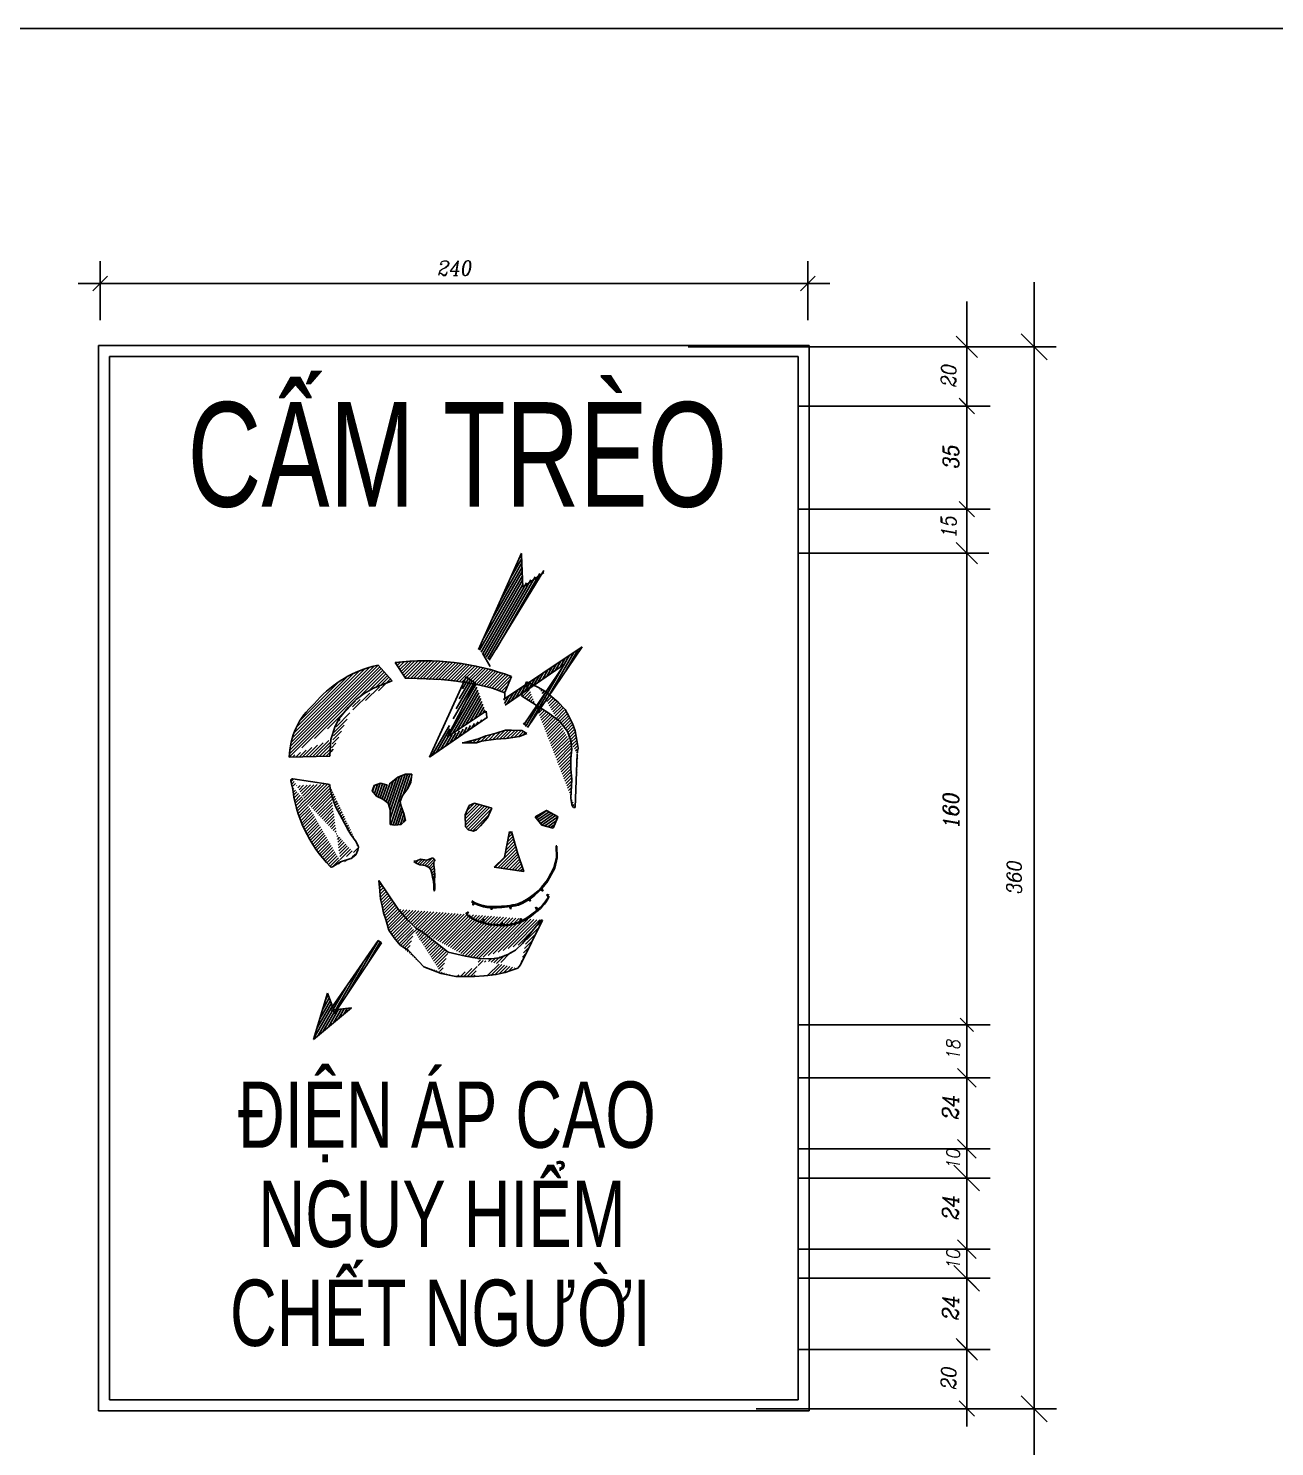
# Model space of a CAD drawing. Header units: inches. Extents: x -246336 to 136055, y -106871 to 69513.
# Drawn here: x -89428 to -82660, y -41802 to -34098 of the extents above; entities that cross this region are included whole.
import ezdxf

# ---------------------------------------------------------------- set-up
doc = ezdxf.new("R2010")
doc.units = ezdxf.units.IN
doc.header["$MEASUREMENT"] = 0
doc.layers.add('XA-TT2', color=7, linetype='Continuous')
doc.styles.add('COM2', font='complex.shx', dxfattribs={"width": 0.9, "oblique": 10, "height": 2})
doc.styles.add('TRA1', font='Vharial.ttf', dxfattribs={"height": 4})
pattern_1 = [(45, (-89970.22468516207, -46893.05293858825), (-8.838834764831843, 8.838834764831844), [])]
pattern_2 = [(59.99999999999999, (-88008.49934456195, -47185.4319078413), (-10.82531754730548, 6.250000000000001), [])]

# ---------------------------------------------------------------- blocks, each defined once
blk = doc.blocks.new('_OBLIQUE')
at = {"color": 0, "linetype": 'ByBlock'}
blk.add_line((-0.5, -0.5), (0.5, 0.5), dxfattribs=at)

msp = doc.modelspace()

# ---------------------------------------------------------------- hatches: boundary and pattern name
at = {"layer": 'XA-TT2', "linetype": 'Continuous'}
h = msp.add_hatch(dxfattribs=at)
h.set_pattern_fill('ANSI31', color=1, scale=100, angle=15, style=0)
h.set_pattern_definition(pattern_2)
h.paths.add_polyline_path([(-86743.53024148918, -37123.87942375086), (-86627.98484020703, -37043.37596330961), (-86925.09452521545, -37530.48029314243), (-86983.50913371355, -37471.28782467992), (-86749.31486491184, -36948.59282028937)])
h = msp.add_hatch(dxfattribs=at)
h.set_pattern_fill('ANSI31', color=1, scale=100, angle=15, style=0)
h.set_pattern_definition(pattern_2)
h.paths.add_polyline_path([(-86737.77236997499, -37880.39474724658), (-86717.48104752437, -37895.40678666654), (-86421.1675738392, -37458.07717072201), (-86847.76403803914, -37742.88494603924), (-86839.46886084438, -37773.84296878596), (-86517.07878015726, -37551.97806763562)])
h = msp.add_hatch(dxfattribs=at)
h.set_pattern_fill('ANSI31', color=256, scale=100, style=0)
h.set_pattern_definition(pattern_1)
edge = h.paths.add_edge_path()
edge.add_arc((-87613.61144887778, -38065.77174042503), 397.781234897178, 131.2912590325637, 178.8367322249407)
edge.add_arc((-87388.51113350276, -38177.29898074677), 637.3210500647388, 105.7686723611815, 139.9126314237832)
edge.add_line((-87453.16307308298, -37642.03937073186), (-87527.88404967723, -37557.06939785456))
edge.add_arc((-87275.8794085434, -38879.99371779856), 1346.712699669793, 100.7850943006122, 102.2536554904547)
edge.add_line((-87605.25815477275, -37710.43599914765), (-87554.5598003277, -37682.57070461934))
edge.add_line((-87503.86142752803, -37662.30503106088), (-87453.16307308298, -37642.03937073186))
edge.add_line((-87554.5598003277, -37682.57070461934), (-87503.86142752803, -37662.30503106088))
edge.add_line((-87691.44537201297, -37786.4322485333), (-87648.35176339286, -37743.36771206558))
edge.add_line((-87739.60882341926, -37847.22925597953), (-87691.44537201297, -37786.4322485333))
edge.add_line((-87762.3065999159, -37887.64419651072), (-87739.60882341926, -37847.22925597953))
edge.add_line((-87784.99754844088, -37961.34001679986), (-87762.3065999159, -37887.64419651072))
edge.add_line((-87790.67029016063, -38052.04257604235), (-87784.99754844088, -37961.34001679986))
edge.add_line((-88011.90697862272, -38057.71148020698), (-87790.67029016063, -38052.04257604235))
edge.add_line((-87648.35176339286, -37743.36771206558), (-87605.25815477275, -37710.43599914765))
h = msp.add_hatch(dxfattribs=at)
h.set_pattern_fill('ANSI31', color=256, scale=100, style=0)
h.set_pattern_definition(pattern_1)
edge = h.paths.add_edge_path()
edge.add_line((-87436.07013923029, -37542.84225844406), (-87380.82428667723, -37628.41559317609))
edge.add_line((-87316.27748304309, -37629.37333137239), (-87268.11404999142, -37631.90654718206))
edge.add_line((-87366.97585584276, -37626.84012879245), (-87316.27748304309, -37629.37333137239))
edge.add_line((-87381.01782509213, -37628.1158108972), (-87366.97585584276, -37626.84012879245))
edge.add_arc((-87275.8794085434, -38879.99371779856), 1346.712699669793, 69.51139990907606, 96.83147606128296)
edge.add_line((-86804.50167130824, -37618.47157201968), (-86841.27041539381, -37706.24377450737))
edge.add_line((-86908.15567102662, -37682.57071784878), (-86839.71288518427, -37707.90279656771))
edge.add_line((-86976.59845686896, -37664.83824687026), (-86908.15567102662, -37682.57071784878))
edge.add_line((-87045.04126106651, -37652.17220751109), (-86976.59845686896, -37664.83824687026))
edge.add_line((-87116.01896830223, -37642.03937073186), (-87045.04126106651, -37652.17220751109))
edge.add_line((-87186.99667553796, -37634.43974976201), (-87116.01896830223, -37642.03937073186))
edge.add_line((-87268.11404999142, -37631.90654718206), (-87186.99667553796, -37634.43974976201))
h = msp.add_hatch(dxfattribs=at)
h.set_pattern_fill('ANSI31', color=1, scale=100, angle=15, style=0)
h.set_pattern_definition(pattern_2)
edge = h.paths.add_edge_path()
edge.add_line((-87001.04510678095, -37654.99948252138), (-87151.59757884502, -37945.73274738227))
edge.add_line((-87050.2755434846, -37620.30286687968), (-87250.10873526224, -38056.44029607272))
edge.add_line((-87050.2755434846, -37620.30286687968), (-86998.65768462513, -37656.68208934875))
edge.add_line((-87250.10873526218, -38056.4402960728), (-86934.52951260426, -37839.26254392001))
edge.add_line((-87151.59757884522, -37945.73274738254), (-86945.33825899247, -37808.02823514304))
edge.add_line((-86945.33825899218, -37808.02823514288), (-86934.52951260461, -37839.26254391985))
h = msp.add_hatch(dxfattribs=at)
h.set_pattern_fill('ANSI31', color=256, scale=100, style=0)
h.set_pattern_definition(pattern_1)
edge = h.paths.add_edge_path()
edge.add_line((-86463.4315962295, -38330.0108802031), (-86459.21130369563, -38330.71379129868))
edge.add_line((-86466.94851585227, -38330.71379129868), (-86463.4315962295, -38330.0108802031))
edge.add_line((-86473.27896383096, -38322.98179570679), (-86466.94851585227, -38330.71379129868))
edge.add_line((-86476.09249218687, -38313.14108005789), (-86473.27896383096, -38322.98179570679))
edge.add_line((-86441.92073054757, -38007.40938839596), (-86447.23720629787, -38033.97383701004))
edge.add_line((-86449.89545335033, -37964.90626002988), (-86441.92073054757, -38007.40938839596))
edge.add_line((-86457.87015779904, -37914.43378517265), (-86449.89545335033, -37964.90626002988))
edge.add_line((-86473.81958504993, -37874.58710563695), (-86457.87015779904, -37914.43378517265))
edge.add_line((-86492.42725935386, -37834.74042610097), (-86473.81958504993, -37874.58710563695))
edge.add_line((-86513.69316235563, -37797.55018216564), (-86492.42725935386, -37834.74042610097))
edge.add_line((-86550.90851096291, -37757.70350262965), (-86513.69316235563, -37797.55018216564))
edge.add_line((-86585.46561251831, -37728.48260518548), (-86550.90851096291, -37757.70350262965))
edge.add_line((-86620.02271407313, -37699.26169451157), (-86585.46561251831, -37728.48260518548))
edge.add_line((-86657.23804432579, -37678.01013032824), (-86620.02271407313, -37699.26169451157))
edge.add_line((-86723.12445734482, -37647.27735677361), (-86657.23804432579, -37678.01013032824))
edge.add_line((-86482.76714705484, -38279.77721149282), (-86476.09249218687, -38313.14108005789))
edge.add_line((-86477.09440533508, -38177.73683069134), (-86482.76714705484, -38279.77721149282))
edge.add_line((-86482.76714705484, -38121.04773612611), (-86477.09440533508, -38177.73683069134))
edge.add_line((-86482.76714705484, -38064.3586415606), (-86482.76714705484, -38121.04773612611))
edge.add_line((-86477.09440533508, -38013.33845116), (-86482.76714705484, -38064.3586415606))
edge.add_line((-86482.76714705484, -37967.98717815347), (-86477.09440533508, -38013.33845116))
edge.add_line((-86499.78535386006, -37916.96700098232), (-86482.76714705484, -37967.98717815347))
edge.add_line((-86545.16723255423, -37860.27789318736), (-86499.78535386006, -37916.96700098232))
edge.add_line((-86607.56733640825, -37814.92662018113), (-86545.16723255423, -37860.27789318736))
edge.add_line((-86669.96742190764, -37775.24425133923), (-86607.56733640825, -37814.92662018113))
edge.add_line((-86749.3857325663, -37724.22407416807), (-86669.96742190764, -37775.24425133923))
edge.add_line((-86738.04024912679, -37684.54170532647), (-86749.3857325663, -37724.22407416807))
edge.add_line((-86723.12445734482, -37647.27735677361), (-86738.04024912679, -37684.54170532647))
edge.add_line((-86447.23720629787, -38039.28673467052), (-86458.8322043998, -38330.94656478212))
h = msp.add_hatch(dxfattribs=at)
h.set_pattern_fill('ANSI31', color=256, scale=100, style=0)
h.set_pattern_definition(pattern_1)
edge = h.paths.add_edge_path()
edge.add_line((-86994.86641682946, -37979.888370295), (-87072.87951541512, -37978.52664659388))
edge.add_line((-86966.81018607778, -37969.23749442829), (-86994.86641682946, -37979.888370295))
edge.add_line((-86888.60266825737, -37959.4619993025), (-86966.81018607778, -37969.23749442829))
edge.add_line((-86832.7818259687, -37954.86604951532), (-86888.60266825737, -37959.4619993025))
edge.add_line((-86760.14666338771, -37944.9933017983), (-86832.7818259687, -37954.86604951532))
edge.add_line((-86720.84850359446, -37928.96833508776), (-86760.14666338771, -37944.9933017983))
edge.add_line((-86748.41873259953, -37911.77618954104), (-86720.84850359446, -37928.96833508776))
edge.add_line((-86804.14239279839, -37910.80352943426), (-86748.41873259953, -37911.77618954104))
edge.add_line((-86837.57657790586, -37910.2199335621), (-86804.14239279839, -37910.80352943426))
edge.add_line((-86888.01946583815, -37926.05035508785), (-86837.57657790586, -37910.2199335621))
edge.add_line((-86944.03472736158, -37941.78352370195), (-86888.01946583815, -37926.05035508785))
edge.add_line((-86983.33286857262, -37957.80847750523), (-86944.03472736158, -37941.78352370195))
edge.add_line((-87067.3071604062, -37978.62391241221), (-86983.33286857262, -37957.80847750523))
h = msp.add_hatch(dxfattribs=at)
h.set_pattern_fill('ANSI31', color=256, scale=100, style=0)
h.set_pattern_definition(pattern_1)
edge = h.paths.add_edge_path()
edge.add_arc((-87781.67271460028, -38645.5072347637), 9.5625, 225.9656561773512, 303.6722236306262)
edge.add_arc((-87645.44091834541, -38544.52452628297), 9.5625, 351.2480349764812, 383.976830234676)
edge.add_arc((-87800.67525873863, -38212.12020722893), 9.5625, 5.859935109861018, 81.75836137008582)
edge.add_arc((-87994.08499155339, -38184.10594830674), 9.5625, 81.75836137008582, 191.4641055764272)
edge.add_arc((-87613.61144887778, -38106.94592336693), 397.781234897178, 191.4641055764272, 196.2072720906804)
edge.add_line((-87649.00442209124, -38587.9804561506), (-87675.8882594874, -38607.3834721052))
edge.add_line((-87638.54960357508, -38562.6072997583), (-87649.00442209124, -38587.9804561506))
edge.add_line((-87635.98976129695, -38545.97953030263), (-87638.54960357508, -38562.6072997583))
edge.add_line((-87647.51087658893, -38516.3385856871), (-87636.70356778399, -38540.63864010159))
edge.add_line((-87677.38180498971, -38477.53256700706), (-87647.51087658893, -38516.3385856871))
edge.add_line((-87696.79791487433, -38444.6967152236), (-87677.38180498971, -38477.53256700706))
edge.add_line((-87759.80592851265, -38324.12896746426), (-87688.53125883121, -38458.676997278))
edge.add_line((-87777.72849289497, -38273.38264145021), (-87759.80592851265, -38324.12896746426))
edge.add_line((-87789.67685691343, -38225.62138565502), (-87777.72849289497, -38273.38264145021))
edge.add_line((-87791.16272803076, -38211.14390512934), (-87789.67685691343, -38225.62138565502))
edge.add_line((-87733.04725225229, -38624.60243909043), (-87776.37087215524, -38653.46536726726))
edge.add_line((-87676.31989011803, -38607.59570013738), (-87733.04725225229, -38624.60243909043))
edge.add_line((-87992.71422441729, -38174.64220677858), (-87799.30449160252, -38202.65646570106))
edge.add_arc((-87255.05600140401, -38133.4183619332), 744.1056112143001, 186.1204799499734, 224.2213894097598)
h = msp.add_hatch(dxfattribs=at)
h.set_pattern_fill('ANSI31', color=256, scale=100, angle=26.54958949766275, style=0)
h.set_pattern_definition([(71.54958949766274, (-89970.22468516207, -46893.05293858825), (-11.85747408955976, 3.956047044136215), [])])
edge = h.paths.add_edge_path()
edge.add_line((-87421.09927349404, -38165.29050065996), (-87466.63803494506, -38202.52434580069))
edge.add_line((-87379.70041071036, -38148.7421217346), (-87421.09927349404, -38165.29050065996))
edge.add_line((-87346.58134526253, -38148.7421217346), (-87379.70041071036, -38148.7421217346))
edge.add_line((-87350.72124393046, -38194.25014145474), (-87346.58134526253, -38148.7421217346))
edge.add_line((-87367.2807560055, -38227.34689930547), (-87350.72124393046, -38194.25014145474))
edge.add_line((-87396.25996408373, -38264.5807444462), (-87367.2807560055, -38227.34689930547))
edge.add_line((-87408.67961878859, -38297.6774725304), (-87396.25996408373, -38264.5807444462))
edge.add_line((-87404.53972012067, -38322.50002603518), (-87408.67961878859, -38297.6774725304))
edge.add_line((-87387.98020804621, -38368.00807552185), (-87404.53972012067, -38322.50002603518))
edge.add_line((-87379.70041071036, -38401.10480360605), (-87387.98020804621, -38368.00807552185))
edge.add_line((-87404.53972012067, -38421.79026982142), (-87379.70041071036, -38401.10480360605))
edge.add_line((-87437.65882686683, -38425.92735711113), (-87404.53972012067, -38421.79026982142))
edge.add_line((-87462.49813627714, -38421.79026982142), (-87437.65882686683, -38425.92735711113))
edge.add_line((-87462.49813627714, -38405.24189089576), (-87462.49813627714, -38421.79026982142))
edge.add_line((-87462.49813627714, -38376.28225010127), (-87462.49813627714, -38405.24189089576))
edge.add_line((-87462.49813627714, -38347.32260930678), (-87462.49813627714, -38376.28225010127))
edge.add_line((-87466.63803494506, -38330.77423038112), (-87462.49813627714, -38347.32260930678))
edge.add_line((-87474.91779098258, -38305.95167687634), (-87466.63803494506, -38330.77423038112))
edge.add_line((-87503.89699906082, -38285.26621066127), (-87474.91779098258, -38305.95167687634))
edge.add_line((-87537.01606450864, -38268.71783173591), (-87503.89699906082, -38285.26621066127))
edge.add_line((-87561.85537391895, -38239.75816117489), (-87537.01606450864, -38268.71783173591))
edge.add_line((-87549.4357192135, -38210.79852038011), (-87561.85537391895, -38239.75816117489))
edge.add_line((-87516.31665376568, -38198.38722874445), (-87549.4357192135, -38210.79852038011))
edge.add_line((-87483.1975470201, -38206.6614330904), (-87516.31665376568, -38198.38722874445))
h = msp.add_hatch(dxfattribs=at)
h.set_pattern_fill('ANSI31', color=256, scale=100, style=0)
h.set_pattern_definition(pattern_1)
h.paths.add_polyline_path([(-86910.37824441999, -38334.27137693309), (-87005.35210286063, -38306.7169233124), (-87034.45697683055, -38318.96334530646), (-87055.90270604385, -38371.01064291527), (-87054.37086332677, -38435.30437905493), (-87040.58432475693, -38452.14321549784), (-87009.94760806934, -38458.26643476327), (-86994.62924972555, -38452.14321549784), (-86973.18354345596, -38430.71196460578), (-86934.88763612491, -38386.31867454189)])
h = msp.add_hatch(dxfattribs=at)
h.set_pattern_fill('ANSI31', color=256, scale=100, angle=350.0000000000001, style=0)
h.set_pattern_definition([(35.00000000000004, (-89970.22468516207, -46893.05293858825), (-7.169705454388076, 10.2394005536124), [])])
edge = h.paths.add_edge_path()
edge.add_line((-86578.23244998668, -38443.39275172132), (-86552.4753530472, -38383.36428042682))
edge.add_line((-86640.27800518874, -38425.6774055353), (-86578.23244998668, -38443.39275172132))
edge.add_line((-86675.73258357908, -38381.38905040605), (-86640.27800518874, -38425.6774055353))
edge.add_line((-86613.68705705652, -38345.95837870531), (-86675.73258357908, -38381.38905040605))
edge.add_line((-86551.64150185388, -38381.38905040605), (-86613.68705705652, -38345.95837870531))
h = msp.add_hatch(dxfattribs=at)
h.set_pattern_fill('ANSI31', color=256, scale=100, style=0)
h.set_pattern_definition(pattern_1)
edge = h.paths.add_edge_path()
edge.add_line((-86770.82189435925, -38582.7817954339), (-86804.26119078562, -38460.25377611199))
edge.add_line((-86737.38261628692, -38677.46252561052), (-86770.82189435925, -38582.7817954339))
edge.add_line((-86899.00582116708, -38655.18470752379), (-86737.38261628692, -38677.46252561052))
edge.add_line((-86843.2736910475, -38599.4901556918), (-86899.00582116708, -38655.18470752379))
edge.add_line((-86815.40761681012, -38460.25377611199), (-86843.2736910475, -38599.4901556918))
h = msp.add_hatch(dxfattribs=at)
h.set_pattern_fill('ANSI31', color=256, scale=90, style=0)
h.set_pattern_definition([(45, (-89970.22468516207, -46893.05293858825), (-7.95495128834866, 7.954951288348661), [])])
edge = h.paths.add_edge_path()
edge.add_line((-87317.76143818133, -38619.95778124931), (-87334.2888936607, -38621.79293127649))
edge.add_line((-87299.39758856286, -38610.78206418612), (-87317.76143818133, -38619.95778124931))
edge.add_line((-87264.50630640815, -38616.28749773116), (-87299.39758856286, -38610.78206418612))
edge.add_line((-87231.45141839253, -38603.44148061331), (-87264.50630640815, -38616.28749773116))
edge.add_line((-87218.59672824823, -38618.12264775863), (-87231.45141839253, -38603.44148061331))
edge.add_line((-87225.94225891837, -38625.46321479435), (-87218.59672824823, -38618.12264775863))
edge.add_line((-87225.94225891837, -38643.81466545782), (-87225.94225891837, -38625.46321479435))
edge.add_line((-87222.2694935833, -38669.5066996938), (-87225.94225891837, -38643.81466545782))
edge.add_line((-87220.43312238733, -38700.70415093802), (-87222.2694935833, -38669.5066996938))
edge.add_line((-87222.2694935833, -38724.56103514653), (-87220.43312238733, -38700.70415093802))
edge.add_line((-87220.43312238733, -38757.59365295531), (-87222.2694935833, -38724.56103514653))
edge.add_line((-87220.43312238733, -38772.27480356384), (-87220.43312238733, -38757.59365295531))
edge.add_line((-87224.1058877224, -38785.12082068168), (-87220.43312238733, -38772.27480356384))
edge.add_line((-87225.94225891837, -38772.27480356384), (-87224.1058877224, -38785.12082068168))
edge.add_line((-87225.94225891837, -38752.08820287319), (-87225.94225891837, -38772.27480356384))
edge.add_line((-87227.77865305747, -38731.90161871933), (-87225.94225891837, -38752.08820287319))
edge.add_line((-87233.2877895885, -38708.04473451083), (-87227.77865305747, -38731.90161871933))
edge.add_line((-87236.96055492357, -38689.69328384765), (-87233.2877895885, -38708.04473451083))
edge.add_line((-87242.46971439774, -38669.5066996938), (-87236.96055492357, -38689.69328384765))
edge.add_line((-87251.65163920698, -38656.66068257566), (-87242.46971439774, -38669.5066996938))
edge.add_line((-87273.68823121738, -38645.64981548529), (-87251.65163920698, -38656.66068257566))
edge.add_line((-87286.54292136169, -38643.81466545782), (-87273.68823121738, -38645.64981548529))
edge.add_line((-87303.07037684106, -38641.97953196714), (-87286.54292136169, -38643.81466545782))
edge.add_line((-87321.4342035164, -38632.80379836715), (-87303.07037684106, -38641.97953196714))
edge.add_line((-87334.2888936607, -38623.62808130396), (-87321.4342035164, -38632.80379836715))
h = msp.add_hatch(dxfattribs=at)
h.set_pattern_fill('ANSI31', color=256, scale=100, style=0)
h.set_pattern_definition(pattern_1)
edge = h.paths.add_edge_path()
edge.add_line((-87441.26628595142, -39037.76952487277), (-87408.35777259053, -39078.87740143813))
edge.add_line((-87470.06122137682, -38996.66164830769), (-87441.26628595142, -39037.76952487277))
edge.add_line((-87486.51547805726, -38939.11061053287), (-87470.06122137682, -38996.66164830769))
edge.add_line((-87498.85615680163, -38902.11351765529), (-87486.51547805726, -38939.11061053287))
edge.add_line((-87507.08327596454, -38865.11642477772), (-87498.85615680163, -38902.11351765529))
edge.add_line((-87515.31041348208, -38828.11931867071), (-87507.08327596454, -38865.11642477772))
edge.add_line((-87519.42397306353, -38782.90065841784), (-87515.31041348208, -38828.11931867071))
edge.add_line((-87524.94290966628, -38727.59504350112), (-87519.42397306353, -38782.90065841784))
edge.add_line((-87363.1085988399, -39107.65292694041), (-87280.14067872398, -39195.10661924555))
edge.add_line((-87408.35777259053, -39078.87740143813), (-87363.1085988399, -39107.65292694041))
edge.add_line((-87326.08652589697, -38984.32928401517), (-87284.95089337317, -39008.99401260022))
edge.add_line((-87371.33569964819, -38939.11061053287), (-87326.08652589697, -38984.32928401517))
edge.add_line((-87420.4070511015, -38883.21195359697), (-87371.33569964819, -38939.11061053287))
edge.add_line((-87420.4070511015, -38883.21195359697), (-87524.94290966628, -38727.59504350112))
edge.add_line((-87185.52873493143, -39232.10371212312), (-87107.37104781932, -39248.54687333258))
edge.add_line((-87280.14067872398, -39195.10661924555), (-87185.52873493143, -39232.10371212312))
edge.add_line((-87148.50668034371, -39117.00164980261), (-87053.89473655116, -39137.55558147043))
edge.add_line((-87284.95089337317, -39008.99401260022), (-87148.50668034371, -39117.00164980261))
edge.add_line((-86770.82189435925, -39203.89177759388), (-86755.69461369741, -39184.9954127387))
edge.add_line((-86808.6401419001, -39215.22958592343), (-86770.82189435925, -39203.89177759388))
edge.add_line((-86838.8947215784, -39226.56740748213), (-86808.6401419001, -39215.22958592343))
edge.add_line((-86888.05843420414, -39237.90522904112), (-86838.8947215784, -39226.56740748213))
edge.add_line((-86952.34944584692, -39245.4637723373), (-86888.05843420414, -39237.90522904112))
edge.add_line((-87004.53198486444, -39248.54687333258), (-86952.34944584692, -39245.4637723373))
edge.add_line((-86783.1149975551, -39106.21827761532), (-86744.7217503222, -39069.51906071138))
edge.add_line((-86824.8467928145, -39129.57231751998), (-86783.1149975551, -39106.21827761532))
edge.add_line((-86871.58641011192, -39146.25378215429), (-86824.8467928145, -39129.57231751998))
edge.add_line((-86913.31820537132, -39152.92635742464), (-86871.58641011192, -39146.25378215429))
edge.add_line((-86930.01092714578, -39152.92635742464), (-86913.31820537132, -39152.92635742464))
edge.add_line((-87107.37104781932, -39248.54687333258), (-87004.53198486444, -39248.54687333258))
edge.add_line((-86980.08907411451, -39151.25822022185), (-86930.01092714578, -39152.92635742464))
edge.add_line((-87053.89473655116, -39137.55558147043), (-86977.36383217358, -39150.42507768702))
edge.add_line((-86744.7217503222, -39069.51906071138), (-86719.68267683726, -39037.82429510442))
edge.add_line((-86755.69461369741, -39184.9954127387), (-86635.17868902505, -38942.05681744008))
edge.add_line((-86691.30505532696, -39002.79322863271), (-86644.17112263414, -38942.52803484158))
edge.add_line((-86644.20491474302, -38942.57124125148), (-86635.30531006778, -38942.31206286326))
h = msp.add_hatch(dxfattribs=at)
h.set_pattern_fill('ANSI31', color=1, scale=100, angle=15, style=0)
h.set_pattern_definition(pattern_2)
edge = h.paths.add_edge_path()
edge.add_line((-87509.68937519909, -39066.23663213546), (-87768.13331838377, -39451.82560270629))
edge.add_line((-87529.12208237365, -39053.67849956942), (-87795.63443638355, -39439.78724716761))
edge.add_line((-87529.12208237365, -39053.67849956942), (-87509.68937519909, -39066.23663213546))
edge.add_line((-87786.87620261073, -39427.09878968284), (-87761.93600671802, -39442.57943893032))
h = msp.add_hatch(dxfattribs=at)
h.set_pattern_fill('ANSI31', color=1, scale=100, angle=15, style=0)
h.set_pattern_definition(pattern_2)
edge = h.paths.add_edge_path()
edge.add_line((-87768.48614878982, -39429.08497020201), (-87803.07019778673, -39338.0926342539))
edge.add_line((-87803.07019778673, -39338.0926342539), (-87879.72526635363, -39591.43735243479))
edge.add_line((-87880.1500954447, -39589.85186868237), (-87674.2296493784, -39419.12278240465))
edge.add_line((-87674.2296493784, -39419.12278240465), (-87768.48614878982, -39429.08497020201))

# ---------------------------------------------------------------- linework, layer by layer
at = {"ltscale": 2}
for p, q in [((-89048.29957115953, -35820.84476918081), (-89048.29957115953, -41607.62675982789)), ((-85188.08007545606, -35820.84476918081), (-89048.29957115953, -35820.84476918081)), ((-85188.08007545606, -41607.62675982789), (-85188.08007545606, -35820.84476918081)), ((-88988.29957115953, -35880.84476918081), (-88988.29957115953, -41547.62675982789)), ((-85248.08007545606, -35880.84476918081), (-88988.29957115953, -35880.84476918081)), ((-85248.08007545606, -41547.62675982789), (-85248.08007545606, -35880.84476918081)), ((-88988.29957115953, -41547.62675982789), (-85248.08007545606, -41547.62675982789)), ((-89048.29957115953, -41607.62675982789), (-85188.08007545606, -41607.62675982789))]:
    msp.add_line(p, q, dxfattribs=at)
msp.add_lwpolyline([(-101545.3947240619, -34097.63156923203), (-74481.39614794892, -34097.63156923203), (-74481.39614794892, -53092.94114561498), (-101545.3947240619, -53092.94114561498)], close=True)
at = {"layer": 'XA-TT2', "color": 4}
for p, q in [((-89037.72102659481, -35683.40049294062), (-89037.72102659481, -35362.99820004095)), ((-85195.62584598112, -35683.40049294062), (-85195.62584598112, -35362.99820004095)), ((-89157.72102659481, -35482.99820004095), (-85075.62584598112, -35482.99820004095)), ((-83965.72542848327, -35476.48114858492), (-83965.72542848327, -41948.01178005908)), ((-84331.54898292647, -35581.01695922791), (-84331.54898292647, -39287.8006376283)), ((-84331.54898292647, -35719.53465172648), (-84331.54898292647, -36416.43361953966)), ((-85845.20939583163, -35827.80532841809), (-84205.23323865636, -35827.80532841809)), ((-84608.72238244832, -35827.80532841809), (-84205.23319345288, -35827.80532841809)), ((-84251.54898292647, -35827.80532841809), (-83845.72542848327, -35827.80532841809)), ((-85248.08007545624, -36149.35086890392), (-84205.23319345288, -36149.35086890392)), ((-84331.54898292647, -36181.84715337417), (-84331.54898292647, -36994.89594915626)), ((-85248.08007545624, -36709.76808573853), (-84211.54898292647, -36709.76808573853)), ((-84608.72238244832, -36709.76808573853), (-84205.23319345288, -36709.76808573853)), ((-85248.08007545624, -36948.63976208732), (-84211.54898292647, -36948.63976208732)), ((-84331.54898292647, -37063.8099106946), (-84331.54898292647, -37876.85870647669)), ((-84331.5490237283, -37945.77262721321), (-84331.5490237283, -38758.8214229953)), ((-84331.5490237283, -38506.18984404812), (-84331.5490237283, -41693.76728489884)), ((-85248.08007545624, -39510.54695744219), (-84205.2332342547, -39510.54695744219)), ((-85248.08007545624, -39798.72740690544), (-84205.2332342547, -39798.72740690544)), ((-85248.08007545624, -40184.58205548848), (-84205.23319345288, -40184.58205548848)), ((-85248.08007545624, -40343.39412943233), (-84205.2332342547, -40343.39412943233)), ((-85248.08007545624, -40729.24873721355), (-84205.2332342547, -40729.24873721355)), ((-85248.08007545624, -40888.0608111574), (-84205.23327505653, -40888.0608111574)), ((-85248.08007545624, -41273.91541893862), (-84205.2332342547, -41273.91541893862)), ((-85476.11096281355, -41596.68760022591), (-83844.35448007222, -41596.68760022591))]:
    msp.add_line(p, q, dxfattribs=at)
at = {"layer": 'XA-TT2', "color": 1}
for p, q in [((-86749.31486491201, -36948.59282028925), (-86983.50913371396, -37471.28782467981)), ((-86749.31486491201, -36958.70917263854), (-86743.53024148935, -37133.99577609997)), ((-86627.98484020721, -37043.37596330972), (-86925.09452521539, -37530.48029314238)), ((-86743.53024148935, -37133.99577609997), (-86627.98484020721, -37053.49231565901)), ((-86847.76403803931, -37742.88494603918), (-86421.16757383948, -37458.07717072201)), ((-86421.16757383948, -37458.07717072201), (-86717.48104752478, -37895.40678666648)), ((-86839.46886084479, -37773.84296878596), (-86517.07878015732, -37551.97806763556)), ((-86517.07878015732, -37551.97806763556), (-86737.77236997528, -37880.39474724652)), ((-87050.2755434849, -37620.30286687956), (-87250.10873526247, -38056.44029607275)), ((-87001.04510678124, -37654.99948252144), (-87151.5975788454, -37945.73274738248)), ((-87151.5975788454, -37945.73274738248), (-86945.33825899212, -37808.02823514276)), ((-87250.10873526247, -38056.44029607275), (-86934.52951260464, -37839.26254391996)), ((-86562.09421467938, -38538.38722124876), (-86560.69792612427, -38603.01066704624)), ((-86557.51910620223, -38539.9112360116), (-86556.12281764712, -38604.53468180908)), ((-86574.43833720434, -38658.00934472127), (-86621.86865268945, -38747.51694574114)), ((-86569.86322872719, -38659.53335948411), (-86606.82125851075, -38729.01816628443)), ((-86560.69792612427, -38603.01066704624), (-86574.43833720434, -38658.00934472127)), ((-86556.12281764712, -38604.53468180908), (-86569.86322872719, -38659.53335948411)), ((-87529.12208237365, -39053.67849956942), (-87795.63443638355, -39439.78724716761)), ((-87509.68937519909, -39066.23663213546), (-87768.13331838377, -39451.82560270629)), ((-87803.07019778673, -39338.0926342539), (-87879.72526635363, -39591.43735243479)), ((-87768.48614878982, -39429.08497020201), (-87803.07019778673, -39338.0926342539)), ((-87880.1500954447, -39589.85186868237), (-87674.2296493784, -39419.12278240465)), ((-87786.87620261073, -39427.09878968284), (-87761.93600671802, -39442.57943893032)), ((-87674.2296493784, -39419.12278240465), (-87768.48614878982, -39429.08497020201))]:
    msp.add_line(p, q, dxfattribs=at)
at = {"layer": 'XA-TT2'}
for p, q in [((-86962.08905692823, -37491.9386470039), (-86920.98501611181, -37564.23299420514)), ((-87453.16307308298, -37642.03937073186), (-87527.88404967723, -37557.06939785456)), ((-87436.07013923029, -37542.84225844406), (-87380.82428667723, -37628.41559317609)), ((-87554.5598003277, -37682.57070461934), (-87503.86142752803, -37662.30503106088)), ((-87503.86142752803, -37662.30503106088), (-87453.16307308298, -37642.03937073186)), ((-87381.01782509213, -37628.1158108972), (-87366.97585584276, -37626.84012879245)), ((-87366.97585584276, -37626.84012879245), (-87316.27748304309, -37629.37333137239)), ((-87316.27748304309, -37629.37333137239), (-87268.11404999142, -37631.90654718206)), ((-87268.11404999142, -37631.90654718206), (-87186.99667553796, -37634.43974976201)), ((-87186.99667553796, -37634.43974976201), (-87116.01896830223, -37642.03937073186)), ((-87116.01896830223, -37642.03937073186), (-87045.04126106651, -37652.17220751109)), ((-87050.2755434849, -37620.30286687956), (-86998.65768462565, -37656.68208934867)), ((-87045.04126106651, -37652.17220751109), (-86976.59845686896, -37664.83824687026)), ((-86976.59845686896, -37664.83824687026), (-86908.15567102662, -37682.57071784878)), ((-86804.50167130824, -37618.47157201968), (-86841.27041539381, -37706.24377450737)), ((-86723.12445734482, -37647.27735677361), (-86738.04024912679, -37684.54170532647)), ((-86723.12445734482, -37647.27735677361), (-86657.23804432579, -37678.01013032824)), ((-87691.44537201297, -37786.4322485333), (-87648.35176339286, -37743.36771206558)), ((-87648.35176339286, -37743.36771206558), (-87605.25815477275, -37710.43599914765)), ((-87605.25815477275, -37710.43599914765), (-87554.5598003277, -37682.57070461934)), ((-86908.15567102662, -37682.57071784878), (-86839.71288518427, -37707.90279656771)), ((-86840.51277325576, -37708.48368915735), (-86840.51277325576, -37740.53379269963)), ((-86738.04024912679, -37684.54170532647), (-86749.3857325663, -37724.22407416807)), ((-86749.3857325663, -37724.22407416807), (-86669.96742190764, -37775.24425133923)), ((-86657.23804432579, -37678.01013032824), (-86620.02271407313, -37699.26169451157)), ((-86620.02271407313, -37699.26169451157), (-86585.46561251831, -37728.48260518548)), ((-86585.46561251831, -37728.48260518548), (-86550.90851096291, -37757.70350262965)), ((-87739.60882341926, -37847.22925597953), (-87691.44537201297, -37786.4322485333)), ((-86941.49732296093, -37806.85151271324), (-86939.1409096474, -37839.81904764607)), ((-86669.96742190764, -37775.24425133923), (-86607.56733640825, -37814.92662018113)), ((-86607.56733640825, -37814.92662018113), (-86545.16723255423, -37860.27789318736)), ((-86550.90851096291, -37757.70350262965), (-86513.69316235563, -37797.55018216564)), ((-86513.69316235563, -37797.55018216564), (-86492.42725935386, -37834.74042610097)), ((-87784.99754844088, -37961.34001679986), (-87762.3065999159, -37887.64419651072)), ((-87762.3065999159, -37887.64419651072), (-87739.60882341926, -37847.22925597953)), ((-86739.48355630419, -37869.775896009), (-86723.76904560748, -37889.52819329023)), ((-86545.16723255423, -37860.27789318736), (-86499.78535386006, -37916.96700098232)), ((-86492.42725935386, -37834.74042610097), (-86473.81958504993, -37874.58710563695)), ((-86473.81958504993, -37874.58710563695), (-86457.87015779904, -37914.43378517265)), ((-87790.67029016063, -38052.04257604235), (-87784.99754844088, -37961.34001679986)), ((-86994.86641682946, -37979.888370295), (-87072.87951541512, -37978.52664659388)), ((-87067.3071604062, -37978.62391241221), (-86983.33286857262, -37957.80847750523)), ((-86966.81018607778, -37969.23749442829), (-86994.86641682946, -37979.888370295)), ((-86983.33286857262, -37957.80847750523), (-86944.03472736158, -37941.78352370195)), ((-86888.60266825737, -37959.4619993025), (-86966.81018607778, -37969.23749442829)), ((-86944.03472736158, -37941.78352370195), (-86888.01946583815, -37926.05035508785)), ((-86832.7818259687, -37954.86604951532), (-86888.60266825737, -37959.4619993025)), ((-86888.01946583815, -37926.05035508785), (-86837.57657790586, -37910.2199335621)), ((-86837.57657790586, -37910.2199335621), (-86804.14239279839, -37910.80352943426)), ((-86760.14666338771, -37944.9933017983), (-86832.7818259687, -37954.86604951532)), ((-86804.14239279839, -37910.80352943426), (-86748.41873259953, -37911.77618954104)), ((-86720.84850359446, -37928.96833508776), (-86760.14666338771, -37944.9933017983)), ((-86748.41873259953, -37911.77618954104), (-86720.84850359446, -37928.96833508776)), ((-86499.78535386006, -37916.96700098232), (-86482.76714705484, -37967.98717815347)), ((-86482.76714705484, -37967.98717815347), (-86477.09440533508, -38013.33845116)), ((-86457.87015779904, -37914.43378517265), (-86449.89545335033, -37964.90626002988)), ((-86449.89545335033, -37964.90626002988), (-86441.92073054757, -38007.40938839596)), ((-88011.90697862272, -38057.71148020698), (-87790.67029016063, -38052.04257604235)), ((-86477.09440533508, -38013.33845116), (-86482.76714705484, -38064.3586415606)), ((-86447.23720629787, -38039.28673467052), (-86458.8322043998, -38330.94656478212)), ((-86441.92073054757, -38007.40938839596), (-86447.23720629787, -38033.97383701004)), ((-86482.76714705484, -38064.3586415606), (-86482.76714705484, -38121.04773612611)), ((-86482.76714705484, -38121.04773612611), (-86477.09440533508, -38177.73683069134)), ((-87992.71422441729, -38174.64220677858), (-87799.30449160252, -38202.65646570106)), ((-87791.16272803076, -38211.14390512934), (-87789.67685691343, -38225.62138565502)), ((-87549.4357192135, -38210.79852038011), (-87561.85537391895, -38239.75816117489)), ((-87516.31665376568, -38198.38722874445), (-87549.4357192135, -38210.79852038011)), ((-87483.1975470201, -38206.6614330904), (-87516.31665376568, -38198.38722874445)), ((-87421.09927349404, -38165.29050065996), (-87466.63803494506, -38202.52434580069)), ((-87379.70041071036, -38148.7421217346), (-87421.09927349404, -38165.29050065996)), ((-87346.58134526253, -38148.7421217346), (-87379.70041071036, -38148.7421217346)), ((-87367.2807560055, -38227.34689930547), (-87350.72124393046, -38194.25014145474)), ((-87350.72124393046, -38194.25014145474), (-87346.58134526253, -38148.7421217346)), ((-86477.09440533508, -38177.73683069134), (-86482.76714705484, -38279.77721149282)), ((-87789.67685691343, -38225.62138565502), (-87777.72849289497, -38273.38264145021)), ((-87777.72849289497, -38273.38264145021), (-87759.80592851265, -38324.12896746426)), ((-87561.85537391895, -38239.75816117489), (-87537.01606450864, -38268.71783173591)), ((-87537.01606450864, -38268.71783173591), (-87503.89699906082, -38285.26621066127)), ((-87503.89699906082, -38285.26621066127), (-87474.91779098258, -38305.95167687634)), ((-87408.67961878859, -38297.6774725304), (-87396.25996408373, -38264.5807444462)), ((-87396.25996408373, -38264.5807444462), (-87367.2807560055, -38227.34689930547)), ((-86482.76714705484, -38279.77721149282), (-86476.09249218687, -38313.14108005789)), ((-87759.80592851265, -38324.12896746426), (-87688.53125883121, -38458.676997278)), ((-87474.91779098258, -38305.95167687634), (-87466.63803494506, -38330.77423038112)), ((-87466.63803494506, -38330.77423038112), (-87462.49813627714, -38347.32260930678)), ((-87462.49813627714, -38347.32260930678), (-87462.49813627714, -38376.28225010127)), ((-87404.53972012067, -38322.50002603518), (-87408.67961878859, -38297.6774725304)), ((-87387.98020804621, -38368.00807552185), (-87404.53972012067, -38322.50002603518)), ((-87379.70041071036, -38401.10480360605), (-87387.98020804621, -38368.00807552185)), ((-87034.45697683055, -38318.96334530646), (-87055.90270604385, -38371.01064291527)), ((-87005.35210286063, -38306.7169233124), (-87034.45697683055, -38318.96334530646)), ((-86910.37824441999, -38334.27137693309), (-87005.35210286063, -38306.7169233124)), ((-86934.88763612491, -38386.31867454189), (-86910.37824441999, -38334.27137693309)), ((-86613.68705705652, -38345.95837870531), (-86675.73258357908, -38381.38905040605)), ((-86551.64150185388, -38381.38905040605), (-86613.68705705652, -38345.95837870531)), ((-86476.09249218687, -38313.14108005789), (-86473.27896383096, -38322.98179570679)), ((-86473.27896383096, -38322.98179570679), (-86466.94851585227, -38330.71379129868)), ((-86466.94851585227, -38330.71379129868), (-86463.4315962295, -38330.0108802031)), ((-86463.4315962295, -38330.0108802031), (-86459.21130369563, -38330.71379129868)), ((-87696.79791487433, -38444.6967152236), (-87677.38180498971, -38477.53256700706)), ((-87462.49813627714, -38376.28225010127), (-87462.49813627714, -38405.24189089576)), ((-87462.49813627714, -38405.24189089576), (-87462.49813627714, -38421.79026982142)), ((-87462.49813627714, -38421.79026982142), (-87437.65882686683, -38425.92735711113)), ((-87437.65882686683, -38425.92735711113), (-87404.53972012067, -38421.79026982142)), ((-87404.53972012067, -38421.79026982142), (-87379.70041071036, -38401.10480360605)), ((-87055.90270604385, -38371.01064291527), (-87054.37086332677, -38435.30437905493)), ((-87054.37086332677, -38435.30437905493), (-87040.58432475693, -38452.14321549784)), ((-86994.62924972555, -38452.14321549784), (-86973.18354345596, -38430.71196460578)), ((-86973.18354345596, -38430.71196460578), (-86934.88763612491, -38386.31867454189)), ((-86675.73258357908, -38381.38905040605), (-86640.27800518874, -38425.6774055353)), ((-86640.27800518874, -38425.6774055353), (-86578.23244998668, -38443.39275172132)), ((-86578.23244998668, -38443.39275172132), (-86552.4753530472, -38383.36428042682)), ((-87677.38180498971, -38477.53256700706), (-87647.51087658893, -38516.3385856871)), ((-87647.51087658893, -38516.3385856871), (-87636.70356778399, -38540.63864010159)), ((-87040.58432475693, -38452.14321549784), (-87009.94760806934, -38458.26643476327)), ((-87009.94760806934, -38458.26643476327), (-86994.62924972555, -38452.14321549784)), ((-86815.40761681012, -38460.25377611199), (-86843.2736910475, -38599.4901556918)), ((-86770.82189435925, -38582.7817954339), (-86804.26119078562, -38460.25377611199)), ((-87649.00442209124, -38587.9804561506), (-87675.8882594874, -38607.3834721052)), ((-87638.54960357508, -38562.6072997583), (-87649.00442209124, -38587.9804561506)), ((-87635.98976129695, -38545.97953030263), (-87638.54960357508, -38562.6072997583)), ((-86843.2736910475, -38599.4901556918), (-86899.00582116708, -38655.18470752379)), ((-86737.38261628692, -38677.46252561052), (-86770.82189435925, -38582.7817954339)), ((-86561.22076802683, -38538.48477000522), (-86557.50763597753, -38539.10321058682)), ((-87733.04725225229, -38624.60243909043), (-87776.37087215524, -38653.46536726726)), ((-87676.31989011803, -38607.59570013738), (-87733.04725225229, -38624.60243909043)), ((-87317.76143818133, -38619.95778124931), (-87334.2888936607, -38621.79293127649)), ((-87334.2888936607, -38623.62808130396), (-87321.4342035164, -38632.80379836715)), ((-87321.4342035164, -38632.80379836715), (-87303.07037684106, -38641.97953196714)), ((-87299.39758856286, -38610.78206418612), (-87317.76143818133, -38619.95778124931)), ((-87303.07037684106, -38641.97953196714), (-87286.54292136169, -38643.81466545782)), ((-87264.50630640815, -38616.28749773116), (-87299.39758856286, -38610.78206418612)), ((-87286.54292136169, -38643.81466545782), (-87273.68823121738, -38645.64981548529)), ((-87273.68823121738, -38645.64981548529), (-87251.65163920698, -38656.66068257566)), ((-87231.45141839253, -38603.44148061331), (-87264.50630640815, -38616.28749773116)), ((-87251.65163920698, -38656.66068257566), (-87242.46971439774, -38669.5066996938)), ((-87242.46971439774, -38669.5066996938), (-87236.96055492357, -38689.69328384765)), ((-87218.59672824823, -38618.12264775863), (-87231.45141839253, -38603.44148061331)), ((-87225.94225891837, -38625.46321479435), (-87218.59672824823, -38618.12264775863)), ((-87225.94225891837, -38643.81466545782), (-87225.94225891837, -38625.46321479435)), ((-87222.2694935833, -38669.5066996938), (-87225.94225891837, -38643.81466545782)), ((-87220.43312238733, -38700.70415093802), (-87222.2694935833, -38669.5066996938)), ((-86899.00582116708, -38655.18470752379), (-86737.38261628692, -38677.46252561052)), ((-87524.94290966628, -38727.59504350112), (-87519.42397306353, -38782.90065841784)), ((-87420.4070511015, -38883.21195359697), (-87524.94290966628, -38727.59504350112)), ((-87236.96055492357, -38689.69328384765), (-87233.2877895885, -38708.04473451083)), ((-87233.2877895885, -38708.04473451083), (-87227.77865305747, -38731.90161871933)), ((-87227.77865305747, -38731.90161871933), (-87225.94225891837, -38752.08820287319)), ((-87225.94225891837, -38752.08820287319), (-87225.94225891837, -38772.27480356384)), ((-87222.2694935833, -38724.56103514653), (-87220.43312238733, -38700.70415093802)), ((-87220.43312238733, -38757.59365295531), (-87222.2694935833, -38724.56103514653)), ((-87519.42397306353, -38782.90065841784), (-87515.31041348208, -38828.11931867071)), ((-87515.31041348208, -38828.11931867071), (-87507.08327596454, -38865.11642477772)), ((-87225.94225891837, -38772.27480356384), (-87224.1058877224, -38785.12082068168)), ((-87224.1058877224, -38785.12082068168), (-87220.43312238733, -38772.27480356384)), ((-87220.43312238733, -38772.27480356384), (-87220.43312238733, -38757.59365295531)), ((-87507.08327596454, -38865.11642477772), (-87498.85615680163, -38902.11351765529)), ((-87498.85615680163, -38902.11351765529), (-87486.51547805726, -38939.11061053287)), ((-87420.4070511015, -38883.21195359697), (-87371.33569964819, -38939.11061053287)), ((-87486.51547805726, -38939.11061053287), (-87470.06122137682, -38996.66164830769)), ((-87371.33569964819, -38939.11061053287), (-87326.08652589697, -38984.32928401517)), ((-87326.08652589697, -38984.32928401517), (-87284.95089337317, -39008.99401260022)), ((-86755.69461369741, -39184.9954127387), (-86635.17868902505, -38942.05681744008)), ((-86691.30505532696, -39002.79322863271), (-86644.17112263414, -38942.52803484158)), ((-86644.20491474302, -38942.57124125148), (-86635.30531006778, -38942.31206286326)), ((-87529.12208237365, -39053.67849956942), (-87509.68937519909, -39066.23663213546)), ((-87470.06122137682, -38996.66164830769), (-87441.26628595142, -39037.76952487277)), ((-87441.26628595142, -39037.76952487277), (-87408.35777259053, -39078.87740143813)), ((-87284.95089337317, -39008.99401260022), (-87148.50668034371, -39117.00164980261)), ((-86744.7217503222, -39069.51906071138), (-86719.68267683726, -39037.82429510442)), ((-86719.68267683726, -39037.82429510442), (-86691.30505532696, -39002.79322863271)), ((-87408.35777259053, -39078.87740143813), (-87363.1085988399, -39107.65292694041)), ((-87363.1085988399, -39107.65292694041), (-87280.14067872398, -39195.10661924555)), ((-87148.50668034371, -39117.00164980261), (-87053.89473655116, -39137.55558147043)), ((-87053.89473655116, -39137.55558147043), (-86977.36383217358, -39150.42507768702)), ((-86871.58641011192, -39146.25378215429), (-86824.8467928145, -39129.57231751998)), ((-86824.8467928145, -39129.57231751998), (-86783.1149975551, -39106.21827761532)), ((-86783.1149975551, -39106.21827761532), (-86744.7217503222, -39069.51906071138)), ((-87280.14067872398, -39195.10661924555), (-87185.52873493143, -39232.10371212312)), ((-86980.08907411451, -39151.25822022185), (-86930.01092714578, -39152.92635742464)), ((-86930.01092714578, -39152.92635742464), (-86913.31820537132, -39152.92635742464)), ((-86913.31820537132, -39152.92635742464), (-86871.58641011192, -39146.25378215429)), ((-86838.8947215784, -39226.56740748213), (-86808.6401419001, -39215.22958592343)), ((-86808.6401419001, -39215.22958592343), (-86770.82189435925, -39203.89177759388)), ((-86770.82189435925, -39203.89177759388), (-86755.69461369741, -39184.9954127387)), ((-87185.52873493143, -39232.10371212312), (-87107.37104781932, -39248.54687333258)), ((-87107.37104781932, -39248.54687333258), (-87004.53198486444, -39248.54687333258)), ((-87004.53198486444, -39248.54687333258), (-86952.34944584692, -39245.4637723373)), ((-86952.34944584692, -39245.4637723373), (-86888.05843420414, -39237.90522904112)), ((-86888.05843420414, -39237.90522904112), (-86838.8947215784, -39226.56740748213))]:
    msp.add_line(p, q, dxfattribs=at)
for points in [[(-86708.15529255732, -38829.64927670226, 19.125, 9.5625, 0), (-86700.67828266439, -38840.09508113033, 9.5625, 9.5625, 0)], [(-86643.21733407001, -38774.52415562171, 19.125, 9.5625, 0), (-86631.44134124671, -38784.74289616273, 9.5625, 9.5625, 0)], [(-86603.6352687336, -38810.32678565086, 19.125, 9.5625, 0), (-86614.47412397643, -38801.9022509107, 9.5625, 9.5625, 0)], [(-87049.88622582308, -38910.34128014703, 19.125, 9.5625, 0), (-87037.18916644179, -38896.37732812884, 9.5625, 9.5625, 0)], [(-87007.9354371347, -38848.16780675744, 19.125, 9.5625, 0), (-87015.62843266525, -38862.00586292107, 9.5625, 9.5625, 0)], [(-86912.23553126096, -38875.45894952031, 19.125, 9.5625, 0), (-86913.00483448501, -38886.9906629902, 9.5625, 9.5625, 0)], [(-86810.68803798477, -38867.77116699942, 19.125, 9.5625, 0), (-86809.14944989164, -38883.14677172975, 9.5625, 9.5625, 0)], [(-86665.05541173671, -38881.93527802388, 19.125, 9.5625, 0), (-86675.29210223746, -38871.10373713804, 9.5625, 9.5625, 0)], [(-86959.32963911653, -38953.92366325721, 19.125, 9.5625, 0), (-86952.62140838499, -38935.12284819345, 9.5625, 9.5625, 0)], [(-86855.33741475758, -38967.98582050187, 19.125, 9.5625, 0), (-86855.93956114561, -38952.9420254755, 9.5625, 9.5625, 0)], [(-86751.76619862043, -38945.11924888642, 19.125, 9.5625, 0), (-86758.38993737311, -38932.48244677653, 9.5625, 9.5625, 0)]]:
    msp.add_lwpolyline(points, format="xyseb", dxfattribs=at)
for centre, radius, start, end in [((-87388.51113350276, -38177.29898074677), 637.3210500647388, 105.7686723611815, 139.9126314237832), ((-87275.8794085434, -38879.99371779856), 1346.712699669793, 100.7850943006122, 102.2536554904547), ((-87275.8794085434, -38879.99371779856), 1346.712699669793, 69.51139990907606, 96.83147606128296), ((-87613.61144887778, -38065.77174042503), 397.781234897178, 131.2912590325637, 178.8367322249407), ((-87994.08499155339, -38184.10594830674), 9.5625, 81.75836137008582, 191.4641055764272), ((-87613.61144887778, -38106.94592336693), 397.781234897178, 191.4641055764272, 196.2072720906804), ((-87255.05600140401, -38133.4183619332), 744.1056112143001, 186.1204799499734, 224.2213894097598), ((-87800.67525873863, -38212.12020722893), 9.5625, 5.859935109861018, 81.75836137008582), ((-87645.44091834541, -38544.52452628297), 9.5625, 351.2480349764812, 23.97683023467599), ((-87781.67271460028, -38645.5072347637), 9.5625, 225.9656561773512, 303.6722236306262)]:
    msp.add_arc(centre, radius, start, end, dxfattribs=at)
at = {"layer": 'XA-TT2', "color": 1}
for centre, radius, start, end in [((-86915.11685189878, -38511.70405703835), 371.8598101035196, 293.0799756947487, 325.3868886384938), ((-86912.86426348524, -38518.45726626029), 371.8598101035196, 293.0799756947487, 325.3868886384938), ((-86824.27036704175, -38694.53252168029), 250.7971997603333, 303.1275368204275, 332.6708822942205), ((-86822.0177786288, -38699.03464793204), 250.797199760331, 303.1275368204275, 332.6708822942205), ((-86904.67441144487, -38652.19215151801), 223.3763178081878, 238.6836281545774, 274.6073067304618), ((-86906.9269998584, -38645.43894229608), 223.3763178081878, 239.4059842845948, 274.6073067304618), ((-86895.97757861397, -38287.85139852791), 579.9431171041076, 270.6327629628781, 282.6126454845985), ((-86893.72499020043, -38294.60460774985), 579.9431171041076, 270.6327629628781, 282.6126454845985), ((-86853.93718381441, -38718.40833731438), 249.9048425519512, 263.8613955797739, 311.8488962222148), ((-86851.68459540146, -38722.91046356614), 249.9048425519495, 263.8613955797739, 311.8488962222148), ((-86881.25736396207, -38683.29725478432), 282.8156334177897, 233.3981966421057, 270.1942388066232), ((-86880.08696958743, -38695.98216954101), 274.6388035280119, 233.4400584654251, 270.4257952324097)]:
    msp.add_arc(centre, radius, start, end, dxfattribs=at)

# ---------------------------------------------------------------- block references
at = {"layer": 'XA-TT2', "color": 4}
for p, xscale, yscale, zscale, rotation in [((-89037.72102659481, -35482.99820004095), 80, 80, 80, 180), ((-84331.54898292647, -35827.80532841809), 116.3636363635305, 116.3636363635305, 116.3636363636364, 270), ((-84331.54898292647, -35827.80532841809), 116.3636363635305, 116.3636363635305, 116.3636363636364, 90), ((-84331.54898292647, -35827.80532841809), 84.2105263157282, 84.2105263157282, 84.21052631578947, 270), ((-84331.54898292647, -35827.80532841809), 72.18045112793334, 72.18045112793334, 72.18045112781954, 270), ((-84331.54898292647, -35827.80532841809), 72.18045112793334, 72.18045112793334, 72.18045112781954, 90), ((-84331.54898292647, -35827.80532841809), 72.18045112793334, 72.18045112793334, 72.18045112781954, 90), ((-83965.72542848327, -35827.80532841809), 140.487804877921, 140.487804877921, 140.4878048780488, 90), ((-84331.54898292647, -36149.35086890392), 84.2105263157282, 84.2105263157282, 84.21052631578947, 90), ((-84331.54898292647, -36149.35086890392), 72.18045112793334, 72.18045112793334, 72.18045112781954, 270), ((-84331.54898292647, -36149.35086890392), 72.18045112793334, 72.18045112793334, 72.18045112781954, 90), ((-84331.54898292647, -36709.76808573853), 84.2105263157282, 84.2105263157282, 84.21052631578947, 270), ((-84331.54898292647, -36709.76808573853), 84.2105263157282, 84.2105263157282, 84.21052631578947, 90), ((-84331.54898292647, -36709.76808573853), 84.2105263157282, 84.2105263157282, 84.21052631578947, 90), ((-84331.54898292647, -36709.76808573853), 84.2105263157282, 84.2105263157282, 84.21052631578947, 270), ((-84331.54898292647, -36948.63976208732), 116.3636363635305, 116.3636363635305, 116.3636363636364, 270), ((-84331.54901789938, -39510.5469632711), 72.18045112793334, 72.18045112793334, 72.18045112781954, 270), ((-84331.5490237283, -39798.72740690544), 101.0526315789321, 101.0526315789321, 101.0526315789474, 270), ((-84331.5490237283, -40184.58205548848), 101.0526315789321, 101.0526315789321, 101.0526315789474, 90), ((-84331.5490237283, -40184.58205548848), 86.61654135328718, 86.61654135328718, 86.61654135338345, 90), ((-84331.5490237283, -40184.58205548848), 86.61654135328718, 86.61654135328718, 86.61654135338345, 270), ((-84331.54901673406, -40184.58206248301), 86.61654135328718, 86.61654135328718, 86.61654135338345, 270), ((-84331.54901789938, -40184.58206131711), 72.18045112793334, 72.18045112793334, 72.18045112781954, 90), ((-84331.54901789938, -40184.58206131711), 72.18045112793334, 72.18045112793334, 72.18045112781954, 270), ((-84331.5490237283, -40343.39412943233), 139.6363636362366, 139.6363636362366, 139.6363636363636, 90), ((-84331.5490237283, -40343.39412943233), 139.6363636362366, 139.6363636362366, 139.6363636363636, 270), ((-84331.54906453012, -40343.39408863051), 101.0526315789321, 101.0526315789321, 101.0526315789474, 270), ((-84331.5490237283, -40343.39412943233), 101.0526315789321, 101.0526315789321, 101.0526315789474, 270), ((-84331.54906453012, -40343.39408863051), 86.61654135328718, 86.61654135328718, 86.61654135338345, 90), ((-84331.54906453012, -40343.39408863051), 86.61654135328718, 86.61654135328718, 86.61654135338345, 90), ((-84331.54906453012, -40343.39408863051), 86.61654135328718, 86.61654135328718, 86.61654135338345, 270), ((-84331.5490237283, -40343.39412943233), 86.61654135328718, 86.61654135328718, 86.61654135338345, 90), ((-84331.5490237283, -40343.39412943233), 86.61654135328718, 86.61654135328718, 86.61654135338345, 90), ((-84331.5490237283, -40343.39412943233), 86.61654135328718, 86.61654135328718, 86.61654135338345, 270), ((-84331.54906453012, -40729.24873721355), 101.0526315789321, 101.0526315789321, 101.0526315789474, 90), ((-84331.54906453012, -40729.24873721355), 86.61654135328718, 86.61654135328718, 86.61654135338345, 90), ((-84331.54906453012, -40729.24873721355), 86.61654135328718, 86.61654135328718, 86.61654135338345, 270), ((-84331.54905753589, -40729.24874420807), 86.61654135328718, 86.61654135328718, 86.61654135338345, 270), ((-84331.5490587012, -40729.24874304218), 72.18045112793334, 72.18045112793334, 72.18045112781954, 270), ((-84331.5490587012, -40729.24874304218), 72.18045112793334, 72.18045112793334, 72.18045112781954, 90), ((-84331.54906453012, -40888.0608111574), 139.6363636362366, 139.6363636362366, 139.6363636363636, 270), ((-84331.54906453012, -40888.0608111574), 139.6363636362366, 139.6363636362366, 139.6363636363636, 90), ((-84331.5490237283, -40888.0608111574), 139.6363636362366, 139.6363636362366, 139.6363636363636, 270), ((-84331.5490237283, -40888.0608111574), 139.6363636362366, 139.6363636362366, 139.6363636363636, 90), ((-84331.54906453012, -40888.06077035557), 101.0526315789321, 101.0526315789321, 101.0526315789474, 270), ((-84331.54906453012, -40888.0608111574), 101.0526315789321, 101.0526315789321, 101.0526315789474, 270), ((-84331.5490237283, -40888.0608111574), 101.0526315789321, 101.0526315789321, 101.0526315789474, 270), ((-84331.54906453012, -40888.06077035557), 86.61654135328718, 86.61654135328718, 86.61654135338345, 270), ((-84331.54906453012, -40888.06077035557), 86.61654135328718, 86.61654135328718, 86.61654135338345, 90), ((-84331.54906453012, -40888.06077035557), 86.61654135328718, 86.61654135328718, 86.61654135338345, 90), ((-84331.54906453012, -40888.0608111574), 86.61654135328718, 86.61654135328718, 86.61654135338345, 270), ((-84331.54906453012, -40888.0608111574), 86.61654135328718, 86.61654135328718, 86.61654135338345, 90), ((-84331.54906453012, -40888.0608111574), 86.61654135328718, 86.61654135328718, 86.61654135338345, 90), ((-84331.5490237283, -40888.0608111574), 86.61654135328718, 86.61654135328718, 86.61654135338345, 270), ((-84331.5490237283, -40888.0608111574), 86.61654135328718, 86.61654135328718, 86.61654135338345, 90), ((-84331.5490237283, -40888.0608111574), 86.61654135328718, 86.61654135328718, 86.61654135338345, 90), ((-84331.5490237283, -41273.91545974044), 116.3636363635305, 116.3636363635305, 116.3636363636364, 90), ((-84331.5490237283, -41273.91545974044), 116.3636363635305, 116.3636363635305, 116.3636363636364, 270), ((-84331.54906453012, -41273.91541893862), 101.0526315789321, 101.0526315789321, 101.0526315789474, 90), ((-84331.5490237283, -41273.91545974044), 84.2105263157282, 84.2105263157282, 84.21052631578947, 270), ((-84331.5490237283, -41273.91545974044), 72.18045112793334, 72.18045112793334, 72.18045112781954, 90), ((-84331.5490237283, -41273.91545974044), 72.18045112793334, 72.18045112793334, 72.18045112781954, 90), ((-84331.5490237283, -41273.91545974044), 72.18045112793334, 72.18045112793334, 72.18045112781954, 270), ((-83965.72535683139, -41596.68767187779), 140.487804877921, 140.487804877921, 140.4878048780488, 270), ((-84331.5490237283, -41595.46100022626), 84.2105263157282, 84.2105263157282, 84.21052631578947, 90), ((-84331.5490237283, -41595.46100022626), 72.18045112793334, 72.18045112793334, 72.18045112781954, 90), ((-84331.5490237283, -41595.46100022626), 72.18045112793334, 72.18045112793334, 72.18045112781954, 270)]:
    msp.add_blockref('_OBLIQUE', p, dxfattribs=dict(at, xscale=xscale, yscale=yscale, zscale=zscale, rotation=rotation))
at = {"layer": 'XA-TT2', "color": 4, "xscale": 80, "yscale": 80, "zscale": 80}
msp.add_blockref('_OBLIQUE', (-85195.62584598112, -35482.99820004095), dxfattribs=at)

# ---------------------------------------------------------------- texts
at = {"layer": 'XA-TT2', "color": 5, "style": 'TRA1', "width": 0.7}
for s, height, p in [('cÊm trÌo', 568, (-88564.02313861676, -36696.19345337508)), ('®iÖn ¸p cao', 360, (-88289.62658850854, -40178.84795413766)), ('nguy hiÓm', 360, (-88178.99906410341, -40717.92276757106)), ('chÕt ng\xadêi', 360, (-88333.32263544813, -41255.32862002094))]:
    msp.add_text(s, height=height, dxfattribs=at).set_placement(p)
at = {"layer": 'XA-TT2', "insert": (-87116.67343628802, -35399.64559888496), "char_height": 80, "attachment_point": 5, "style": 'COM2'}
msp.add_mtext('240', dxfattribs=at)
at = {"layer": 'XA-TT2', "attachment_point": 5, "rotation": 90, "style": 'COM2'}
for s, insert, char_height in [('20', (-84430.05114871892, -35988.57809866086), 80), ('35', (-84417.52403616649, -36429.55947732116), 84.21052631578947), ('15', (-84430.05114871892, -36808.93261666322), 80), ('160', (-84417.5240769682, -38352.29702510434), 84.21052631578947), ('360', (-84073.81736946176, -38714.83827433392), 79.02439024390245), ('18', (-84405.24192067632, -39648.37212035811), 72.18045112781954), ('24', (-84419.98050006642, -39963.77749324526), 86.61654135338345), ('10', (-84405.24192067632, -40242.19200562226), 72.18045112781954), ('24', (-84419.98054086813, -40508.44417497033), 86.61654135338345), ('10', (-84405.24196147802, -40786.85868734733), 72.18045112781954), ('24', (-84419.98054086813, -41053.11085669539), 86.61654135338345), ('20', (-84430.05118952016, -41434.68822998327), 80)]:
    msp.add_mtext(s, dxfattribs=dict(at, insert=insert, char_height=char_height))

doc.saveas('drawing.dxf')
